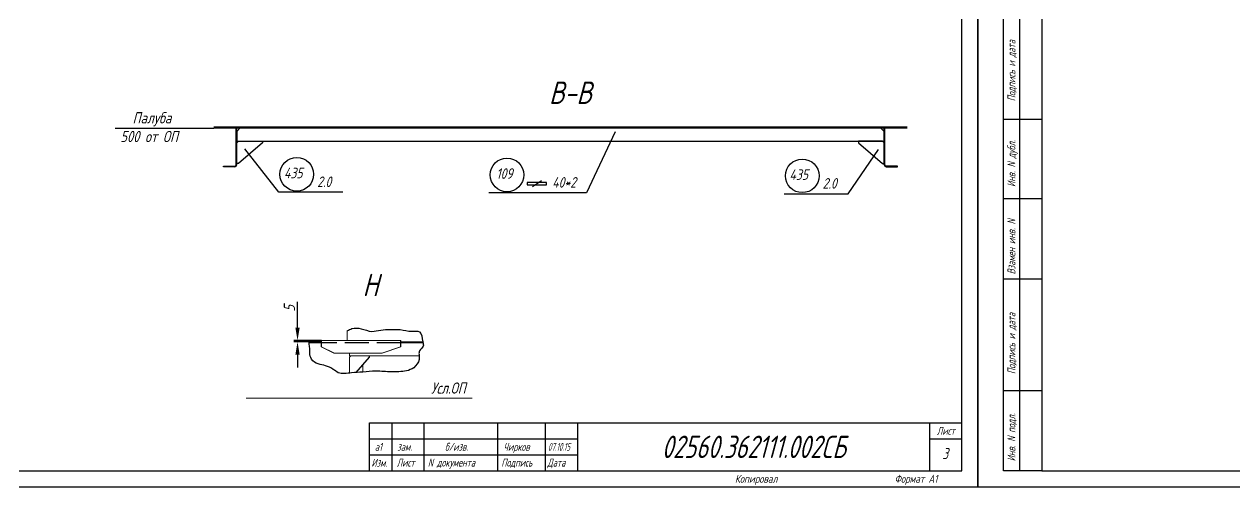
# Model space of a CAD drawing. Header units: millimetres. Extents: x 76485 to 135355, y 12764 to 18704.
# Drawn here: x 98737 to 102518, y 12764 to 14211 of the extents above; entities that cross this region are included whole.
import ezdxf
from ezdxf.enums import TextEntityAlignment as Align

# ---------------------------------------------------------------- set-up
doc = ezdxf.new("R2010")
doc.units = ezdxf.units.MM
doc.header["$PDSIZE"] = -1
doc.linetypes.add('Dashed', pattern=[10, 7.5, -2.5])
for name, color, linetype in [('-1', 7, 'Continuous'), ('-1102', 7, 'Continuous'), ('-1109', 7, 'Continuous'), ('-1113', 7, 'Continuous'), ('-1114', 7, 'Continuous'), ('Frame', 6, 'Continuous')]:
    doc.layers.add(name, color=color, linetype=linetype)
doc.styles.add('PB_TEXT', font='romans.shx', dxfattribs={"width": 0.7, "oblique": 15})
doc.styles.get("Standard").update_dxf_attribs({"font": 'ГОСТ тип А наклонный.ttf'})
doc.styles.add('ГОСТ', font='ГОСТ тип А.ttf', dxfattribs={"oblique": 15})
doc.dimstyles.new('dim10', dxfattribs={"dimscale": 0.4, "dimtxt": 87.5, "dimasz": 100, "dimexe": 30, "dimexo": 0, "dimgap": 20, "dimtad": 1, "dimdec": 0, "dimdsep": 46, "dimtxsty": 'Standard', "dimcen": 5, "dimadec": 0, "dimazin": 0, "dimtfac": 1, "dimtdec": 0, "dimtmove": 0, "dimatfit": 3, "dimfxl": 1, "dimtolj": 1, "dimtzin": 0, "dimarcsym": 0})

# ---------------------------------------------------------------- blocks, each defined once
blk = doc.blocks.new('stamp-small-01')
at = {"layer": 'Frame'}
for p, q in [((-185, 15), (0, 15)), ((-185, 0), (-185, 15)), ((-178, 15), (-178, 0)), ((-168, 15), (-168, 0)), ((-145, 15), (-145, 0)), ((-130, 0), (-130, 15)), ((-120, 15), (-120, 0)), ((-10, 0), (-10, 15)), ((-185, 5), (-120, 5))]:
    blk.add_line(p, q, dxfattribs=at)
at = {"layer": 'Frame', "color": 7}
for p, q in [((-185, 10), (-120, 10)), ((-10, 10), (0, 10))]:
    blk.add_line(p, q, dxfattribs=at)
at = {"layer": 'Frame', "color": 7, "style": 'PB_TEXT', "oblique": 15, "width": 0.7}
blk.add_text('Лист', height=2.5, dxfattribs=at).set_placement((-4.99, 11.25), align=Align.CENTER)
for s, p in [('Лист', (-176.51, 1.32)), ('N документа', (-166.77, 1.32)), ('Подпись', (-143.84, 1.32)), ('Дата', (-129.46, 1.32)), ('Изм.', (-184.42, 1.25))]:
    blk.add_text(s, height=2.5, dxfattribs=at).set_placement(p)
blk = doc.blocks.new('stamp-side-01')
at = {"layer": 'Frame'}
for p, q in [((-12, 0), (-12, 145)), ((-12, 145), (0, 145)), ((-12, 110), (0, 110)), ((0, 85), (-12, 85)), ((-12, 60), (0, 60)), ((0, 25), (-12, 25)), ((0, 0), (-12, 0))]:
    blk.add_line(p, q, dxfattribs=at)
at = {"layer": 'Frame', "color": 7}
blk.add_line((-7, 145), (-7, 0), dxfattribs=at)
at = {"layer": 'Frame', "color": 7, "style": 'PB_TEXT', "oblique": 15, "width": 0.7}
for s, p in [('Подпись и дата', (-8.25, 115.55)), ('Инв. N дубл.', (-8.25, 88.76)), ('Взамен инв. N', (-8.25, 61.42)), ('Подпись и дата', (-8.25, 30.25)), ('Инв. N подл.', (-8.25, 2.97))]:
    blk.add_text(s, height=2.5, rotation=90, dxfattribs=at).set_placement(p)
blk = doc.blocks.new('stamp-side-02')
at = {"layer": 'Frame'}
for p, q in [((0, 287), (-12, 287)), ((-12, 167), (-12, 287)), ((0, 227), (-12, 227)), ((0, 167), (-12, 167))]:
    blk.add_line(p, q, dxfattribs=at)
at = {"layer": 'Frame', "color": 7}
blk.add_line((-7, 287), (-7, 167), dxfattribs=at)
at = {"layer": 'Frame'}
blk.add_blockref('stamp-side-01', (0, 0), dxfattribs=at)
at = {"layer": 'Frame', "color": 7, "style": 'PB_TEXT', "oblique": 15, "width": 0.7}
for s, p in [('Первичное применение', (-8.25, 241.89)), ('Справ. N', (-8.25, 189.23))]:
    blk.add_text(s, height=2.5, rotation=90, dxfattribs=at).set_placement(p)
blk = doc.blocks.new('A$C65DE2539')
at = {"color": 7}
for points in [[(0, 0), (8410, 0), (8410, 5940), (0, 5940)], [(200, 50), (8360, 50), (8360, 5890), (200, 5890)]]:
    blk.add_lwpolyline(points, close=True, dxfattribs=at)
at = {"color": 7, "xscale": 10, "yscale": 10, "zscale": 10}
for name, p in [('stamp-side-02', (200, 50)), ('stamp-small-01', (8360, 50))]:
    blk.add_blockref(name, p, dxfattribs=at)
at = {"color": 7, "style": 'ГОСТ', "oblique": 15}
for s, p in [('Копировал', (7717.6, 12.5)), ('Формат А1', (8216.9, 12.5))]:
    blk.add_text(s, height=25, dxfattribs=at).set_placement(p, align=Align.CENTER)
blk = doc.blocks.new('*D192')
at = {"color": 0, "lineweight": -2, "transparency": 16777216}
for p, q in [((99590.5, 13262.3), (99590.5, 13342.9)), ((99665.3, 13222.3), (99578.5, 13222.3)), ((99663.9, 13217.3), (99578.5, 13217.3)), ((99590.5, 13217.3), (99590.5, 13222.3)), ((99590.5, 13177.3), (99590.5, 13137.3))]:
    blk.add_line(p, q, dxfattribs=at)
at = {"color": 0, "transparency": 16777216}
for points in [[(99583.8, 13262.3), (99597.2, 13262.3), (99590.5, 13222.3)], [(99583.8, 13177.3), (99597.2, 13177.3), (99590.5, 13217.3)]]:
    blk.add_solid(points, dxfattribs=at)
at = {"layer": 'Defpoints', "color": 0, "transparency": 16777216}
for p in [(99590.5, 13222.3), (99663.9, 13217.3), (99665.3, 13222.3)]:
    blk.add_point(p, dxfattribs=at)
at = {"color": 0, "transparency": 16777216, "insert": (99565, 13322.6), "char_height": 35, "attachment_point": 5, "rotation": 90}
blk.add_mtext('\\A1;5', dxfattribs=at)

msp = doc.modelspace()

# ---------------------------------------------------------------- linework, layer by layer
at = {"layer": '-1', "color": 1, "lineweight": 0}
msp.add_line((99429.7, 13041.1), (100135.6, 13041.1), dxfattribs=at)
at = {"layer": '-1102', "color": 5, "lineweight": 0}
msp.add_lwpolyline([(99745.7, 13222.3), (99745.7, 13251.9)], dxfattribs=at)
at = {"layer": '-1102', "color": 6, "lineweight": 0}
msp.add_lwpolyline([(99794.3, 13122.9), (99794.3, 13145.5)], dxfattribs=at)
at = {"layer": '-1109', "color": 1, "lineweight": 0}
msp.add_lwpolyline([(99970.1, 13174.3), (99752.8, 13174.3), (99752.8, 13182.3)], dxfattribs=at)
at = {"layer": '-1113', "color": 1, "lineweight": 0}
for p, q in [((99665.3, 13202.3), (99663.9, 13202.3)), ((99855, 13222.3), (99854.8, 13222.3)), ((99912.5, 13202.3), (99913, 13202.3))]:
    msp.add_line(p, q, dxfattribs=at)
for points in [[(99913, 13222.3), (99663.9, 13222.3), (99663.9, 13202.3)], [(99663.9, 13202.3), (99704.1, 13182.3), (99704.1, 13182.3)], [(99665.3, 13222.3), (99665.3, 13202.3), (99705.6, 13182.3)], [(99704.1, 13182.3), (99854.8, 13182.3), (99913, 13202.3)], [(99854.3, 13182.3), (99912.5, 13202.3), (99912.5, 13222.3)], [(99913, 13202.3), (99913, 13222.3), (99913, 13222.3)]]:
    msp.add_lwpolyline(points, dxfattribs=at)
at = {"layer": '-1114', "color": 2, "lineweight": 0}
for p, q in [((99756.6, 13174.3), (99814.1, 13174.3)), ((99814.1, 13169.3), (99815.4, 13169.3))]:
    msp.add_line(p, q, dxfattribs=at)
for points in [[(99752.8, 13120), (99752.8, 13169.3), (99756.6, 13174.3)], [(99814.1, 13174.3), (99814.1, 13169.3), (99772.1, 13121.8)], [(99773.5, 13121.9), (99815.4, 13169.3)], [(99815.4, 13169.3), (99815.4, 13174.3), (99814.1, 13174.3)]]:
    msp.add_lwpolyline(points, dxfattribs=at)
at = {"color": 3, "ltscale": 25}
for p, q in [((101494.5, 13888.5), (99329, 13888.5)), ((101494.5, 13885.5), (99329, 13885.5)), ((99398.6, 13771.4), (99398.6, 13885.5)), ((99400.7, 13771.4), (99400.7, 13885.5)), ((101422.8, 13771.4), (101422.8, 13885.5)), ((101424.9, 13771.4), (101424.9, 13885.5))]:
    msp.add_line(p, q, dxfattribs=at)
at = {"color": 1, "ltscale": 25}
for p, q in [((101412.8, 13885.5), (99410.7, 13885.5)), ((99400.7, 13845.5), (101422.8, 13845.5)), ((100368.3, 13716.3), (100308.1, 13716.3)), ((100308.1, 13716.3), (100308.1, 13708.8)), ((100308.1, 13708.8), (100368.3, 13708.8)), ((100324.1, 13703.2), (100352.3, 13721.9)), ((100368.3, 13708.8), (100368.3, 13716.3))]:
    msp.add_line(p, q, dxfattribs=at)
at = {"color": 6, "linetype": 'Dashed', "ltscale": 10}
msp.add_line((99913, 13214.3), (99663.9, 13214.3), dxfattribs=at)
msp.add_lwpolyline([(99020.7, 13885.5), (99329, 13885.5)])
at = {"color": 1, "ltscale": 25}
for points in [[(99410.7, 13885.5), (99400.7, 13875.5), (99400.7, 13845.5)], [(101412.8, 13885.5), (101422.8, 13875.5), (101422.8, 13845.5)], [(100582.9, 13874.2), (100493.4, 13683.4), (100188.4, 13683.4)], [(99731.7, 13685.3), (99531.9, 13685.3), (99425.9, 13821.4)], [(101110.6, 13680.4), (101310.4, 13680.4), (101405, 13819.7)]]:
    msp.add_lwpolyline(points, dxfattribs=at)
at = {"color": 2, "ltscale": 25}
for points in [[(99405.7, 13845.5), (99480.7, 13845.5), (99480.7, 13840.5), (99405.7, 13775.5), (99400.7, 13775.5), (99400.7, 13840.5), (99405.7, 13845.5)], [(101417.9, 13845.5), (101342.9, 13845.5), (101342.9, 13840.5), (101417.9, 13775.5), (101422.9, 13775.5), (101422.9, 13840.5), (101417.9, 13845.5)]]:
    msp.add_lwpolyline(points, dxfattribs=at)
at = {"color": 3, "ltscale": 25}
for points in [[(99394.5, 13765.4), (99359.3, 13765.4), (99359.3, 13767.4), (99394.5, 13767.4)], [(101429, 13765.4), (101464.2, 13765.4), (101464.2, 13767.4), (101429, 13767.4)]]:
    msp.add_lwpolyline(points, dxfattribs=at)
at = {"color": 3}
for points in [[(99663.9, 13214.3), (99627.1, 13214.3)], [(99627.2, 13217.3), (99663.9, 13217.3)], [(99913, 13217.3), (99981.8, 13217.3)], [(99982.5, 13214.3), (99913, 13214.3)]]:
    msp.add_lwpolyline(points, dxfattribs=at)
at = {"color": 1, "ltscale": 25}
for centre in [(99588.2, 13741.7), (100244.7, 13739.8), (101167, 13736.8)]:
    msp.add_circle(centre, 52.6, dxfattribs=at)
at = {"color": 3, "ltscale": 25}
for centre, radius, start, end in [((99394.5, 13771.6), 6.18, 269.7168, 358.3072), ((99394.5, 13771.5), 4.12, 269.7087, 358.2939), ((101429, 13771.6), 6.18, 181.6928, 270.2832), ((101429, 13771.5), 4.12, 181.7061, 270.2913)]:
    msp.add_arc(centre, radius, start, end, dxfattribs=at)
msp.add_spline([(99745.7, 13251.9), (99760.2, 13259.1), (99789.1, 13258.8), (99822.6, 13250.5), (99850.3, 13254.4), (99880.9, 13256.2), (99911.5, 13255.9), (99947.6, 13250.8), (99971.3, 13249), (99981.8, 13217.3), (99983.2, 13204.4), (99971.3, 13189.7), (99969.9, 13178.5), (99969.9, 13163), (99953.3, 13136.8), (99906.5, 13124.2), (99860, 13124.9), (99835.2, 13126), (99794.3, 13122.9), (99759, 13120.8), (99717.7, 13121.3), (99702.2, 13131.6), (99678, 13143.1), (99655.3, 13148.5), (99634.4, 13163.6), (99629, 13183.8), (99629.4, 13194.6), (99627.2, 13209), (99627.2, 13217.3)], degree=3)

# ---------------------------------------------------------------- block references
for p in [(93305.3, 12764.4), (101715.3, 12764.4)]:
    msp.add_blockref('A$C65DE2539', p)

# ---------------------------------------------------------------- texts
at = {"color": 7, "style": 'ГОСТ', "oblique": 15}
for s, p in [('Палуба', (99135.7, 13900.9)), ('500 от ОП', (99127.1, 13842.3)), ('Усл.ОП', (100061.7, 13055.7))]:
    msp.add_text(s, height=35, dxfattribs=at).set_placement(p, align=Align.CENTER)
at = {"color": 1, "ltscale": 25, "style": 'ГОСТ', "oblique": 15}
for s, p in [('435', (99548.1, 13729.2)), ('2.0', (99651.7, 13701.8)), ('109', (100211.3, 13727.3)), ('40*2', (100385.8, 13699.9)), ('435', (101126.8, 13724.2)), ('2.0', (101230.4, 13696.8))]:
    msp.add_text(s, height=33, dxfattribs=at).set_placement(p)
at = {"color": 7, "char_height": 70, "attachment_point": 5, "style": 'ГОСТ'}
for s, insert in [('\\A1;Â-Â', (100442.5, 13996.7)), ('\\A1;Í', (99818.3, 13395.5))]:
    msp.add_mtext(s, dxfattribs=dict(at, insert=insert))
at = {"color": 7, "style": 'PB_TEXT', "oblique": 15, "width": 0.7}
msp.add_attdef('02560.362111.002СБ', text='', height=70, dxfattribs=at).set_placement((101015.3, 12889.4), align=Align.MIDDLE_CENTER)
msp.add_attdef('3', text='', height=35, dxfattribs=at).set_placement((101613.5, 12850.9), align=Align.CENTER)
at = {"layer": 'Frame', "color": 7, "style": 'PB_TEXT', "oblique": 15}
for s, width, p in [('a1', 0.7, (99831.8, 12876.9)), ('зам.', 0.7, (99901.8, 12876.9)), ('б/изв.', 0.7, (100050.9, 12876.9)), ('Чирков', 0.7, (100233.9, 12876.9)), ('07.10.15', 0.5, (100372.8, 12876.9))]:
    msp.add_text(s, height=25, dxfattribs=dict(at, width=width)).set_placement(p)

# ---------------------------------------------------------------- dimensions: what is measured, and where the dimension line sits
dim = msp.add_linear_dim(base=(99590.5, 13222.3), p1=(99663.9, 13217.3), p2=(99665.3, 13222.3), angle=90, dimstyle='dim10', override={"dimarcsym": 1})
dim.commit()
dim.dimension.update_dxf_attribs({"geometry": '*D192', "text_midpoint": (99565, 13322.6)})

doc.saveas('drawing.dxf')
